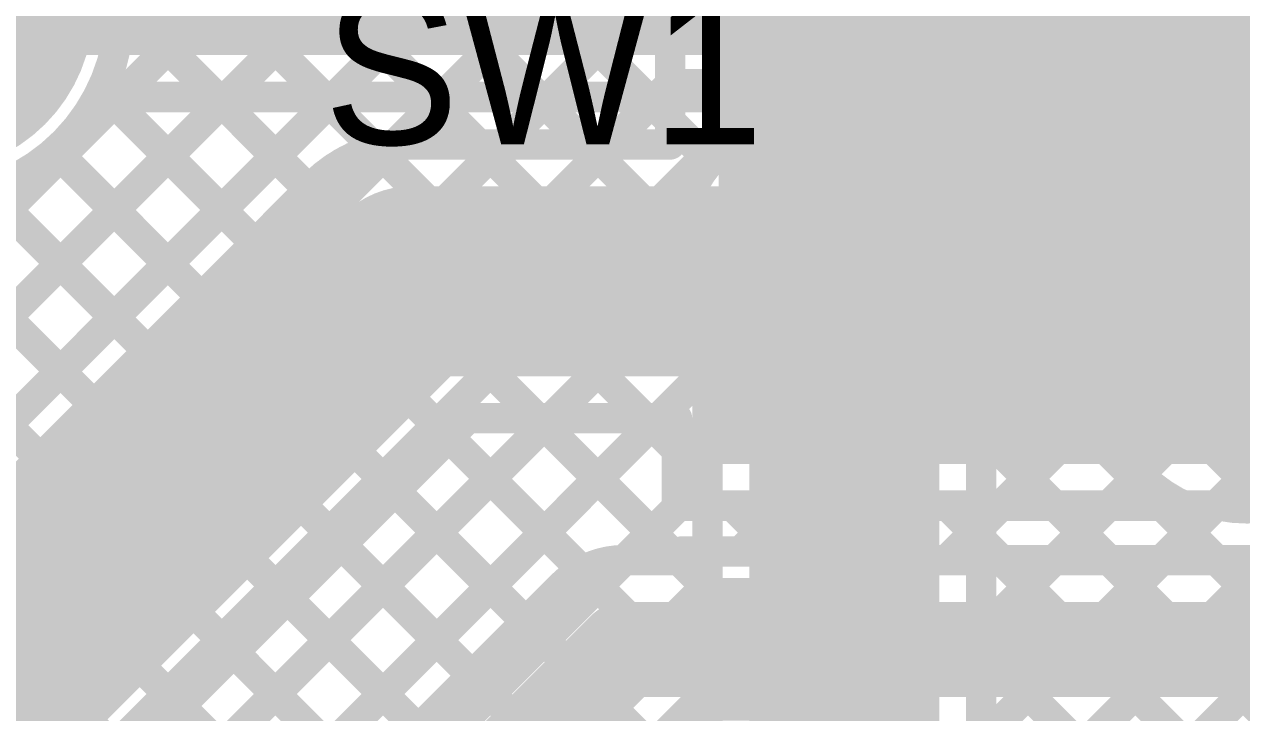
# Model space of a CAD drawing. Header units: millimetres. Extents: x 3.9 to 7.44, y 1.03 to 3.16.
# Drawn here: x 4.4453 to 4.7656, y 1.9326 to 2.1136 of the extents above; entities that cross this region are included whole.
import ezdxf

# ---------------------------------------------------------------- set-up
doc = ezdxf.new("R2010")
doc.units = ezdxf.units.MM
doc.header["$MEASUREMENT"] = 0
for name, color, linetype in [('BottomLayer', 5, 'Continuous'), ('BottomSolder', 6, 'Continuous'), ('MultiLayer', 9, 'Continuous'), ('TopLayer', 1, 'Continuous'), ('TopOverlay', 2, 'Continuous'), ('TopPaste', 8, 'Continuous'), ('TopSolder', 216, 'Continuous'), ('ViaHoleLayer', 16, 'Continuous')]:
    doc.layers.add(name, color=color, linetype=linetype)

# ---------------------------------------------------------------- blocks, each defined once
blk = doc.blocks.new('TS_1187A_C_G_B_8')
at = {"layer": 'TopLayer'}
for points in [[(-0.1378, 0.05906), (-0.09843, 0.05906), (-0.1378, 0.08858), (-0.09843, 0.08858)], [(0.09843, 0.05906), (0.1378, 0.05906), (0.09843, 0.08858), (0.1378, 0.08858)], [(-0.1378, -0.08858), (-0.09843, -0.08858), (-0.1378, -0.05906), (-0.09843, -0.05906)], [(0.09843, -0.08858), (0.1378, -0.08858), (0.09843, -0.05906), (0.1378, -0.05906)]]:
    blk.add_solid(points, dxfattribs=at)
at = {"layer": 'TopOverlay'}
for points, const_width in [([(-0.12517, 0.106, 1), (-0.13683, 0.106, 1)], 0.01), ([(-0.13933, 0.106, 1), (-0.13433, 0.106, 1)], 0.005), ([(-0.12767, 0.106, 1), (-0.12267, 0.106, 1)], 0.005), ([(-0.05425, 0.102, 1), (-0.05175, 0.102, 1)], 0.0025), ([(0.05275, 0.102, 1), (0.05525, 0.102, 1)], 0.0025), ([(0.03821, 0, 1), (-0.03821, 0, 1)], 0.005), ([(-0.10325, 0.035, 1), (-0.10075, 0.035, 1)], 0.0025), ([(0.10075, 0.035, 1), (0.10325, 0.035, 1)], 0.0025), ([(0.00985, 0, 1), (-0.00985, 0, 1)], 0.01969), ([(-0.01477, 0, 1), (-0.00493, 0, 1)], 0.00984), ([(0.00493, 0, 1), (0.01477, 0, 1)], 0.00984), ([(-0.03946, 0, 1), (-0.03696, 0, 1)], 0.0025), ([(0.03696, 0, 1), (0.03946, 0, 1)], 0.0025), ([(-0.10325, -0.034, 1), (-0.10075, -0.034, 1)], 0.0025), ([(0.10075, -0.034, 1), (0.10325, -0.034, 1)], 0.0025), ([(-0.05425, -0.102, 1), (-0.05175, -0.102, 1)], 0.0025), ([(0.05275, -0.102, 1), (0.05525, -0.102, 1)], 0.0025)]:
    blk.add_lwpolyline(points, format="xyb", close=True, dxfattribs=dict(at, const_width=const_width))
at = {"layer": 'TopOverlay', "const_width": 0.005}
for points in [[(0.054, 0.102), (-0.053, 0.102)], [(-0.102, 0.035), (-0.102, -0.034)], [(0.102, 0.035), (0.102, -0.034)], [(0.054, -0.102), (-0.053, -0.102)]]:
    blk.add_lwpolyline(points, dxfattribs=at)
at = {"layer": 'TopPaste'}
for points in [[(-0.1378, 0.05906), (-0.09843, 0.05906), (-0.1378, 0.08858), (-0.09843, 0.08858)], [(0.09843, 0.05906), (0.1378, 0.05906), (0.09843, 0.08858), (0.1378, 0.08858)], [(-0.1378, -0.08858), (-0.09843, -0.08858), (-0.1378, -0.05906), (-0.09843, -0.05906)], [(0.09843, -0.08858), (0.1378, -0.08858), (0.09843, -0.05906), (0.1378, -0.05906)]]:
    blk.add_solid(points, dxfattribs=at)
at = {"layer": 'TopSolder'}
for points in [[(-0.1418, 0.05506), (-0.09443, 0.05506), (-0.1418, 0.09258), (-0.09443, 0.09258)], [(0.09443, 0.05506), (0.1418, 0.05506), (0.09443, 0.09258), (0.1418, 0.09258)], [(-0.1418, -0.09258), (-0.09443, -0.09258), (-0.1418, -0.05506), (-0.09443, -0.05506)], [(0.09443, -0.09258), (0.1418, -0.09258), (0.09443, -0.05506), (0.1418, -0.05506)]]:
    blk.add_solid(points, dxfattribs=at)
blk = doc.blocks.new('0705510042_59')
at = {"layer": 'BottomLayer', "const_width": 0.03937}
blk.add_lwpolyline([(0.15232, 0.45808, 1), (0.19168, 0.45808, 1)], format="xyb", close=True, dxfattribs=at)
at = {"layer": 'BottomSolder', "const_width": 0.04337}
blk.add_lwpolyline([(0.15032, 0.45808, 1), (0.19368, 0.45808, 1)], format="xyb", close=True, dxfattribs=at)
at = {"layer": 'MultiLayer', "const_width": 0.03937}
blk.add_lwpolyline([(0.15232, 0.45808, 1), (0.19168, 0.45808, 1)], format="xyb", close=True, dxfattribs=at)
at = {"layer": 'TopLayer', "const_width": 0.03937}
blk.add_lwpolyline([(0.15232, 0.45808, 1), (0.19168, 0.45808, 1)], format="xyb", close=True, dxfattribs=at)
at = {"layer": 'TopSolder', "const_width": 0.04337}
blk.add_lwpolyline([(0.15032, 0.45808, 1), (0.19368, 0.45808, 1)], format="xyb", close=True, dxfattribs=at)

msp = doc.modelspace()

# ---------------------------------------------------------------- linework, layer by layer
at = {"layer": 'BottomLayer'}
for points, const_width in [([(3.941, 2.50782), (4.61552, 1.83329)], 0.008), ([(3.941, 2.47953), (4.625, 1.79553)], 0.008), ([(3.941, 2.45125), (4.625, 1.76725)], 0.008), ([(4.42008, 2.118), (4.826, 2.118)], 0.025), ([(3.941, 1.50855), (4.52695, 2.0945)], 0.008), ([(3.941, 1.48027), (4.55523, 2.0945)], 0.008), ([(3.941, 1.45198), (4.58352, 2.0945)], 0.008), ([(3.941, 1.53684), (4.49866, 2.0945)], 0.008), ([(3.941, 1.39542), (4.64008, 2.0945)], 0.008), ([(3.941, 1.4237), (4.6118, 2.0945)], 0.008), ([(4.1571, 1.78122), (4.47038, 2.0945)], 0.008), ([(4.46463, 2.0945), (4.826, 2.0945)], 0.008), ([(4.46745, 2.0945), (4.625, 1.93695)], 0.008), ([(4.49574, 2.0945), (4.625, 1.96524)], 0.008), ([(4.52402, 2.0945), (4.625, 1.99352)], 0.008), ([(4.55231, 2.0945), (4.62336, 2.02345)], 0.008), ([(4.58059, 2.0945), (4.61652, 2.05857)], 0.008), ([(4.60887, 2.0945), (4.62569, 2.07769)], 0.008), ([(4.63716, 2.0945), (4.64154, 2.09012)], 0.008), ([(4.68787, 2.08572), (4.69665, 2.0945)], 0.008), ([(4.69373, 2.0945), (4.70323, 2.085)], 0.008), ([(4.71544, 2.085), (4.72494, 2.0945)], 0.008), ([(4.72201, 2.0945), (4.73151, 2.085)], 0.008), ([(4.74372, 2.085), (4.75322, 2.0945)], 0.008), ([(4.7503, 2.0945), (4.7598, 2.085)], 0.008), ([(4.661, 2.049), (4.661, 2.0905)], 0.01), ([(4.68882, 2.085), (4.96209, 2.085)], 0.008), ([(4.45342, 2.08025), (4.625, 1.90867)], 0.008), ([(4.408, 2.0691), (4.62188, 1.85522)], 0.008), ([(4.43538, 2.07001), (4.625, 1.88038)], 0.008), ([(4.661, 2.049), (4.977, 2.049)], 0.05), ([(4.661, 1.832), (4.661, 2.049)], 0.05), ([(4.6195, 2.049), (4.661, 2.049)], 0.01), ([(4.36924, 1.79537), (4.61602, 2.04215)], 0.008), ([(4.39752, 1.79537), (4.62428, 2.02213)], 0.008), ([(4.625, 1.85982), (4.625, 2.02118)], 0.008), ([(4.697, 2.013), (4.977, 2.013)], 0.008), ([(4.697, 1.89686), (4.81314, 2.013)], 0.008), ([(4.697, 1.95343), (4.75657, 2.013)], 0.008), ([(4.697, 1.98171), (4.72829, 2.013)], 0.008), ([(4.697, 1.86857), (4.84143, 2.013)], 0.008), ([(4.697, 1.92514), (4.78486, 2.013)], 0.008), ([(4.697, 1.85982), (4.697, 2.013)], 0.008), ([(4.697, 2.00999), (4.70001, 2.013)], 0.008), ([(4.71866, 2.013), (4.86021, 1.87145)], 0.008), ([(4.74694, 2.013), (4.87435, 1.88559)], 0.008), ([(4.697, 2.00637), (4.84607, 1.8573)], 0.008), ([(4.42581, 1.79537), (4.625, 1.99456)], 0.008), ([(4.697, 1.97809), (4.83193, 1.84316)], 0.008), ([(4.45409, 1.79537), (4.625, 1.96628)], 0.008), ([(4.697, 1.94981), (4.81779, 1.82902)], 0.008), ([(4.47345, 1.78644), (4.625, 1.93799)], 0.008)]:
    msp.add_lwpolyline(points, dxfattribs=dict(at, const_width=const_width))
at = {"layer": 'BottomLayer', "const_width": 0.008}
for points in [[(4.46463, 2.0945, -1.651843), (4.41398, 2.168)], [(4.625, 2.02118, -0.879989), (4.68882, 2.085)]]:
    msp.add_lwpolyline(points, format="xyb", dxfattribs=at)
at = {"layer": 'BottomLayer'}
for points, const_width in [([(4.46263, 2.0945, 1), (4.46663, 2.0945, 1)], 0.004), ([(4.46263, 2.0945, 1), (4.46663, 2.0945, 1)], 0.004), ([(4.46545, 2.0945, 1), (4.46945, 2.0945, 1)], 0.004), ([(4.46838, 2.0945, 1), (4.47238, 2.0945, 1)], 0.004), ([(4.49374, 2.0945, 1), (4.49774, 2.0945, 1)], 0.004), ([(4.49666, 2.0945, 1), (4.50066, 2.0945, 1)], 0.004), ([(4.52202, 2.0945, 1), (4.52602, 2.0945, 1)], 0.004), ([(4.52495, 2.0945, 1), (4.52895, 2.0945, 1)], 0.004), ([(4.55031, 2.0945, 1), (4.55431, 2.0945, 1)], 0.004), ([(4.55323, 2.0945, 1), (4.55723, 2.0945, 1)], 0.004), ([(4.57859, 2.0945, 1), (4.58259, 2.0945, 1)], 0.004), ([(4.58152, 2.0945, 1), (4.58552, 2.0945, 1)], 0.004), ([(4.60687, 2.0945, 1), (4.61087, 2.0945, 1)], 0.004), ([(4.6098, 2.0945, 1), (4.6138, 2.0945, 1)], 0.004), ([(4.63516, 2.0945, 1), (4.63916, 2.0945, 1)], 0.004), ([(4.63808, 2.0945, 1), (4.64208, 2.0945, 1)], 0.004), ([(4.69173, 2.0945, 1), (4.69573, 2.0945, 1)], 0.004), ([(4.69465, 2.0945, 1), (4.69865, 2.0945, 1)], 0.004), ([(4.72001, 2.0945, 1), (4.72401, 2.0945, 1)], 0.004), ([(4.72294, 2.0945, 1), (4.72694, 2.0945, 1)], 0.004), ([(4.7483, 2.0945, 1), (4.7523, 2.0945, 1)], 0.004), ([(4.75122, 2.0945, 1), (4.75522, 2.0945, 1)], 0.004), ([(4.6585, 2.0905, 1), (4.6635, 2.0905, 1)], 0.005), ([(4.63954, 2.09012, 1), (4.64354, 2.09012, 1)], 0.004), ([(4.68587, 2.08572, 1), (4.68987, 2.08572, 1)], 0.004), ([(4.68682, 2.085, 1), (4.69082, 2.085, 1)], 0.004), ([(4.68682, 2.085, 1), (4.69082, 2.085, 1)], 0.004), ([(4.70123, 2.085, 1), (4.70523, 2.085, 1)], 0.004), ([(4.71344, 2.085, 1), (4.71744, 2.085, 1)], 0.004), ([(4.72951, 2.085, 1), (4.73351, 2.085, 1)], 0.004), ([(4.74172, 2.085, 1), (4.74572, 2.085, 1)], 0.004), ([(4.7578, 2.085, 1), (4.7618, 2.085, 1)], 0.004), ([(4.45142, 2.08025, 1), (4.45542, 2.08025, 1)], 0.004), ([(4.62369, 2.07769, 1), (4.62769, 2.07769, 1)], 0.004), ([(4.64525, 2.049, 1), (4.67675, 2.049, 1)], 0.0315), ([(4.6485, 2.049, 1), (4.6735, 2.049, 1)], 0.025), ([(4.6485, 2.049, 1), (4.6735, 2.049, 1)], 0.025), ([(4.61452, 2.05857, 1), (4.61852, 2.05857, 1)], 0.004), ([(4.617, 2.049, 1), (4.622, 2.049, 1)], 0.005), ([(4.6585, 2.049, 1), (4.6635, 2.049, 1)], 0.005), ([(4.6585, 2.049, 1), (4.6635, 2.049, 1)], 0.005), ([(4.61402, 2.04215, 1), (4.61802, 2.04215, 1)], 0.004), ([(4.62136, 2.02345, 1), (4.62536, 2.02345, 1)], 0.004), ([(4.62228, 2.02213, 1), (4.62628, 2.02213, 1)], 0.004), ([(4.623, 2.02118, 1), (4.627, 2.02118, 1)], 0.004), ([(4.623, 2.02118, 1), (4.627, 2.02118, 1)], 0.004), ([(4.695, 2.013, 1), (4.699, 2.013, 1)], 0.004), ([(4.695, 2.013, 1), (4.699, 2.013, 1)], 0.004), ([(4.69801, 2.013, 1), (4.70201, 2.013, 1)], 0.004), ([(4.71666, 2.013, 1), (4.72066, 2.013, 1)], 0.004), ([(4.72629, 2.013, 1), (4.73029, 2.013, 1)], 0.004), ([(4.74494, 2.013, 1), (4.74894, 2.013, 1)], 0.004), ([(4.75457, 2.013, 1), (4.75857, 2.013, 1)], 0.004), ([(4.695, 2.00999, 1), (4.699, 2.00999, 1)], 0.004), ([(4.695, 2.00637, 1), (4.699, 2.00637, 1)], 0.004), ([(4.623, 1.99456, 1), (4.627, 1.99456, 1)], 0.004), ([(4.623, 1.99352, 1), (4.627, 1.99352, 1)], 0.004), ([(4.695, 1.98171, 1), (4.699, 1.98171, 1)], 0.004), ([(4.695, 1.97809, 1), (4.699, 1.97809, 1)], 0.004), ([(4.623, 1.96628, 1), (4.627, 1.96628, 1)], 0.004), ([(4.623, 1.96524, 1), (4.627, 1.96524, 1)], 0.004), ([(4.695, 1.95343, 1), (4.699, 1.95343, 1)], 0.004), ([(4.695, 1.94981, 1), (4.699, 1.94981, 1)], 0.004), ([(4.623, 1.93799, 1), (4.627, 1.93799, 1)], 0.004), ([(4.623, 1.93695, 1), (4.627, 1.93695, 1)], 0.004)]:
    msp.add_lwpolyline(points, format="xyb", close=True, dxfattribs=dict(at, const_width=const_width))
at = {"layer": 'MultiLayer', "const_width": 0.0315}
msp.add_lwpolyline([(4.64525, 2.049, 1), (4.67675, 2.049, 1)], format="xyb", close=True, dxfattribs=at)
at = {"layer": 'TopLayer'}
for points, const_width in [([(3.93998, 2.50883), (4.44945, 1.99936)], 0.008), ([(4.1571, 1.78122), (4.57038, 2.1945)], 0.008), ([(4.48059, 2.1945), (4.59309, 2.082)], 0.008), ([(4.50887, 2.1945), (4.6152, 2.08817)], 0.008), ([(4.53716, 2.1945), (4.6152, 2.11645)], 0.008), ([(4.45979, 2.18701), (4.56481, 2.082)], 0.008), ([(3.93998, 1.53582), (4.58339, 2.17922)], 0.008), ([(4.44455, 2.17397), (4.53773, 2.08079)], 0.008), ([(3.93998, 1.50754), (4.5863, 2.15385)], 0.008), ([(4.54244, 2.08171), (4.61458, 2.15385)], 0.008), ([(4.57102, 2.082), (4.64287, 2.15385)], 0.008), ([(4.6152, 2.082), (4.6152, 2.12558)], 0.008), ([(4.47042, 2.11982), (4.52016, 2.07007)], 0.008), ([(4.64889, 2.09682), (4.64889, 2.12158)], 0.01), ([(4.5993, 2.082), (4.6152, 2.0979)], 0.008), ([(4.6192, 2.09682), (4.64889, 2.09682)], 0.01), ([(4.46557, 2.09638), (4.50602, 2.05593)], 0.008), ([(4.547, 2.082), (4.6152, 2.082)], 0.008), ([(4.45342, 2.08025), (4.49188, 2.04179)], 0.008), ([(4.39467, 1.94458), (4.5215, 2.07141)], 0.008), ([(4.408, 2.0691), (4.46359, 2.01351)], 0.008), ([(4.43538, 2.07001), (4.47774, 2.02765)], 0.008), ([(4.42008, 1.91908), (4.547, 2.046)], 0.05), ([(4.547, 2.046), (4.712, 2.046)], 0.05), ([(4.45608, 1.90417), (4.56191, 2.01)], 0.008), ([(4.45608, 1.88221), (4.58387, 2.01)], 0.008), ([(4.45608, 1.85393), (4.61215, 2.01)], 0.008), ([(4.56191, 2.01), (4.617, 2.01)], 0.008), ([(4.58024, 2.01), (4.61756, 1.97268)], 0.008), ([(4.60852, 2.01), (4.617, 2.00152)], 0.008), ([(4.617, 1.987), (4.617, 2.01)], 0.008), ([(4.55693, 2.00502), (4.59207, 1.96989)], 0.008), ([(4.54279, 1.99088), (4.57722, 1.95645)], 0.008), ([(4.60312, 1.97268), (4.61744, 1.987)], 0.008), ([(4.617, 1.987), (4.85312, 1.987)], 0.008), ([(4.63152, 1.987), (4.64358, 1.97494)], 0.008), ([(4.63367, 1.97494), (4.64572, 1.987)], 0.008), ([(4.65981, 1.987), (4.67186, 1.97494)], 0.008), ([(4.66195, 1.97494), (4.67401, 1.987)], 0.008), ([(4.68797, 1.97268), (4.70229, 1.987)], 0.008), ([(4.68809, 1.987), (4.70241, 1.97268)], 0.008), ([(4.71626, 1.97268), (4.73057, 1.987)], 0.008), ([(4.71637, 1.987), (4.73069, 1.97268)], 0.008), ([(4.74454, 1.97268), (4.75886, 1.987)], 0.008), ([(4.74466, 1.987), (4.75898, 1.97268)], 0.008), ([(4.52865, 1.97674), (4.56308, 1.94231)], 0.008), ([(4.60318, 1.97268), (4.6182, 1.97268)], 0.008), ([(4.6182, 1.97494), (4.67957, 1.97494)], 0.008), ([(4.67957, 1.97268), (4.85312, 1.97268)], 0.008), ([(4.5329, 1.91213), (4.58655, 1.96578)], 0.008), ([(4.51451, 1.96259), (4.54893, 1.92817)], 0.008), ([(4.5495, 1.8955), (4.60318, 1.94918)], 0.025), ([(4.60318, 1.94918), (4.64789, 1.94918)], 0.025), ([(4.65018, 1.94918), (4.88411, 1.94918)], 0.025), ([(4.50036, 1.94845), (4.53479, 1.91402)], 0.008), ([(4.48622, 1.93431), (4.526, 1.89453)], 0.008)]:
    msp.add_lwpolyline(points, dxfattribs=dict(at, const_width=const_width))
at = {"layer": 'TopLayer', "const_width": 0.008}
for points in [[(4.47045, 2.118, -2.221215), (4.41398, 2.168)], [(4.5215, 2.07141, -0.199396), (4.547, 2.082)], [(4.52154, 2.07146, -0.198912), (4.547, 2.082)], [(4.58655, 1.96578, -0.199188), (4.60318, 1.97268)], [(4.58656, 1.9658, -0.198912), (4.60318, 1.97268)]]:
    msp.add_lwpolyline(points, format="xyb", dxfattribs=at)
at = {"layer": 'TopLayer'}
for points, const_width in [([(4.6132, 2.11645, 1), (4.6172, 2.11645, 1)], 0.004), ([(4.6132, 2.0979, 1), (4.6172, 2.0979, 1)], 0.004), ([(4.6167, 2.09682, 1), (4.6217, 2.09682, 1)], 0.005), ([(4.64639, 2.09682, 1), (4.65139, 2.09682, 1)], 0.005), ([(4.64639, 2.09682, 1), (4.65139, 2.09682, 1)], 0.005), ([(4.46357, 2.09638, 1), (4.46757, 2.09638, 1)], 0.004), ([(4.6132, 2.08817, 1), (4.6172, 2.08817, 1)], 0.004), ([(4.54044, 2.08171, 1), (4.54444, 2.08171, 1)], 0.004), ([(4.545, 2.082, 1), (4.549, 2.082, 1)], 0.004), ([(4.545, 2.082, 1), (4.549, 2.082, 1)], 0.004), ([(4.545, 2.082, 1), (4.549, 2.082, 1)], 0.004), ([(4.56281, 2.082, 1), (4.56681, 2.082, 1)], 0.004), ([(4.56902, 2.082, 1), (4.57302, 2.082, 1)], 0.004), ([(4.59109, 2.082, 1), (4.59509, 2.082, 1)], 0.004), ([(4.5973, 2.082, 1), (4.6013, 2.082, 1)], 0.004), ([(4.6132, 2.082, 1), (4.6172, 2.082, 1)], 0.004), ([(4.6132, 2.082, 1), (4.6172, 2.082, 1)], 0.004), ([(4.45142, 2.08025, 1), (4.45542, 2.08025, 1)], 0.004), ([(4.53573, 2.08079, 1), (4.53973, 2.08079, 1)], 0.004), ([(4.64525, 2.049, 1), (4.67675, 2.049, 1)], 0.0315), ([(4.51816, 2.07007, 1), (4.52216, 2.07007, 1)], 0.004), ([(4.5195, 2.07141, 1), (4.5235, 2.07141, 1)], 0.004), ([(4.5195, 2.07141, 1), (4.5235, 2.07141, 1)], 0.004), ([(4.51954, 2.07146, 1), (4.52354, 2.07146, 1)], 0.004), ([(4.5345, 2.046, 1), (4.5595, 2.046, 1)], 0.025), ([(4.5345, 2.046, 1), (4.5595, 2.046, 1)], 0.025), ([(4.6995, 2.046, 1), (4.7245, 2.046, 1)], 0.025), ([(4.50402, 2.05593, 1), (4.50802, 2.05593, 1)], 0.004), ([(4.48988, 2.04179, 1), (4.49388, 2.04179, 1)], 0.004), ([(4.47574, 2.02765, 1), (4.47974, 2.02765, 1)], 0.004), ([(4.46159, 2.01351, 1), (4.46559, 2.01351, 1)], 0.004), ([(4.55991, 2.01, 1), (4.56391, 2.01, 1)], 0.004), ([(4.55991, 2.01, 1), (4.56391, 2.01, 1)], 0.004), ([(4.57824, 2.01, 1), (4.58224, 2.01, 1)], 0.004), ([(4.58187, 2.01, 1), (4.58587, 2.01, 1)], 0.004), ([(4.60652, 2.01, 1), (4.61052, 2.01, 1)], 0.004), ([(4.61015, 2.01, 1), (4.61415, 2.01, 1)], 0.004), ([(4.615, 2.01, 1), (4.619, 2.01, 1)], 0.004), ([(4.615, 2.01, 1), (4.619, 2.01, 1)], 0.004), ([(4.55493, 2.00502, 1), (4.55893, 2.00502, 1)], 0.004), ([(4.615, 2.00152, 1), (4.619, 2.00152, 1)], 0.004), ([(4.44745, 1.99936, 1), (4.45145, 1.99936, 1)], 0.004), ([(4.54079, 1.99088, 1), (4.54479, 1.99088, 1)], 0.004), ([(4.615, 1.987, 1), (4.619, 1.987, 1)], 0.004), ([(4.615, 1.987, 1), (4.619, 1.987, 1)], 0.004), ([(4.61544, 1.987, 1), (4.61944, 1.987, 1)], 0.004), ([(4.62952, 1.987, 1), (4.63352, 1.987, 1)], 0.004), ([(4.64372, 1.987, 1), (4.64772, 1.987, 1)], 0.004), ([(4.65781, 1.987, 1), (4.66181, 1.987, 1)], 0.004), ([(4.67201, 1.987, 1), (4.67601, 1.987, 1)], 0.004), ([(4.68609, 1.987, 1), (4.69009, 1.987, 1)], 0.004), ([(4.70029, 1.987, 1), (4.70429, 1.987, 1)], 0.004), ([(4.71437, 1.987, 1), (4.71837, 1.987, 1)], 0.004), ([(4.72857, 1.987, 1), (4.73257, 1.987, 1)], 0.004), ([(4.74266, 1.987, 1), (4.74666, 1.987, 1)], 0.004), ([(4.75686, 1.987, 1), (4.76086, 1.987, 1)], 0.004), ([(4.52665, 1.97674, 1), (4.53065, 1.97674, 1)], 0.004), ([(4.60112, 1.97268, 1), (4.60512, 1.97268, 1)], 0.004), ([(4.60118, 1.97268, 1), (4.60518, 1.97268, 1)], 0.004), ([(4.60118, 1.97268, 1), (4.60518, 1.97268, 1)], 0.004), ([(4.60118, 1.97268, 1), (4.60518, 1.97268, 1)], 0.004), ([(4.61556, 1.97268, 1), (4.61956, 1.97268, 1)], 0.004), ([(4.6162, 1.97494, 1), (4.6202, 1.97494, 1)], 0.004), ([(4.6162, 1.97268, 1), (4.6202, 1.97268, 1)], 0.004), ([(4.63167, 1.97494, 1), (4.63567, 1.97494, 1)], 0.004), ([(4.64158, 1.97494, 1), (4.64558, 1.97494, 1)], 0.004), ([(4.65995, 1.97494, 1), (4.66395, 1.97494, 1)], 0.004), ([(4.66986, 1.97494, 1), (4.67386, 1.97494, 1)], 0.004), ([(4.67757, 1.97494, 1), (4.68157, 1.97494, 1)], 0.004), ([(4.67757, 1.97268, 1), (4.68157, 1.97268, 1)], 0.004), ([(4.68597, 1.97268, 1), (4.68997, 1.97268, 1)], 0.004), ([(4.70041, 1.97268, 1), (4.70441, 1.97268, 1)], 0.004), ([(4.71426, 1.97268, 1), (4.71826, 1.97268, 1)], 0.004), ([(4.72869, 1.97268, 1), (4.73269, 1.97268, 1)], 0.004), ([(4.74254, 1.97268, 1), (4.74654, 1.97268, 1)], 0.004), ([(4.75698, 1.97268, 1), (4.76098, 1.97268, 1)], 0.004), ([(4.59007, 1.96989, 1), (4.59407, 1.96989, 1)], 0.004), ([(4.58455, 1.96578, 1), (4.58855, 1.96578, 1)], 0.004), ([(4.58455, 1.96578, 1), (4.58855, 1.96578, 1)], 0.004), ([(4.58456, 1.9658, 1), (4.58856, 1.9658, 1)], 0.004), ([(4.51251, 1.96259, 1), (4.51651, 1.96259, 1)], 0.004), ([(4.57522, 1.95645, 1), (4.57922, 1.95645, 1)], 0.004), ([(4.59693, 1.94918, 1), (4.60943, 1.94918, 1)], 0.0125), ([(4.59693, 1.94918, 1), (4.60943, 1.94918, 1)], 0.0125), ([(4.64164, 1.94918, 1), (4.65414, 1.94918, 1)], 0.0125), ([(4.64393, 1.94918, 1), (4.65643, 1.94918, 1)], 0.0125), ([(4.49836, 1.94845, 1), (4.50236, 1.94845, 1)], 0.004), ([(4.56107, 1.94231, 1), (4.56508, 1.94231, 1)], 0.004), ([(4.48422, 1.93431, 1), (4.48822, 1.93431, 1)], 0.004)]:
    msp.add_lwpolyline(points, format="xyb", close=True, dxfattribs=dict(at, const_width=const_width))
msp.add_solid([(4.628, 1.998), (4.945, 1.998), (4.628, 2.113), (4.945, 2.113)], dxfattribs=at)
at = {"layer": 'ViaHoleLayer', "const_width": 0.0165}
msp.add_lwpolyline([(4.65275, 2.049, 1), (4.66925, 2.049, 1)], format="xyb", close=True, dxfattribs=at)

# ---------------------------------------------------------------- block references
for name, p, rotation in [('0705510042_59', (3.962, 2.29), 270), ('TS_1187A_C_G_B_8', (4.767, 2.023), 180)]:
    msp.add_blockref(name, p, dxfattribs=dict(rotation=rotation))

# ---------------------------------------------------------------- texts
at = {"layer": 'TopOverlay'}
msp.add_text('SW1', height=0.04, dxfattribs=at).set_placement((4.524, 2.082))

doc.saveas('drawing.dxf')
